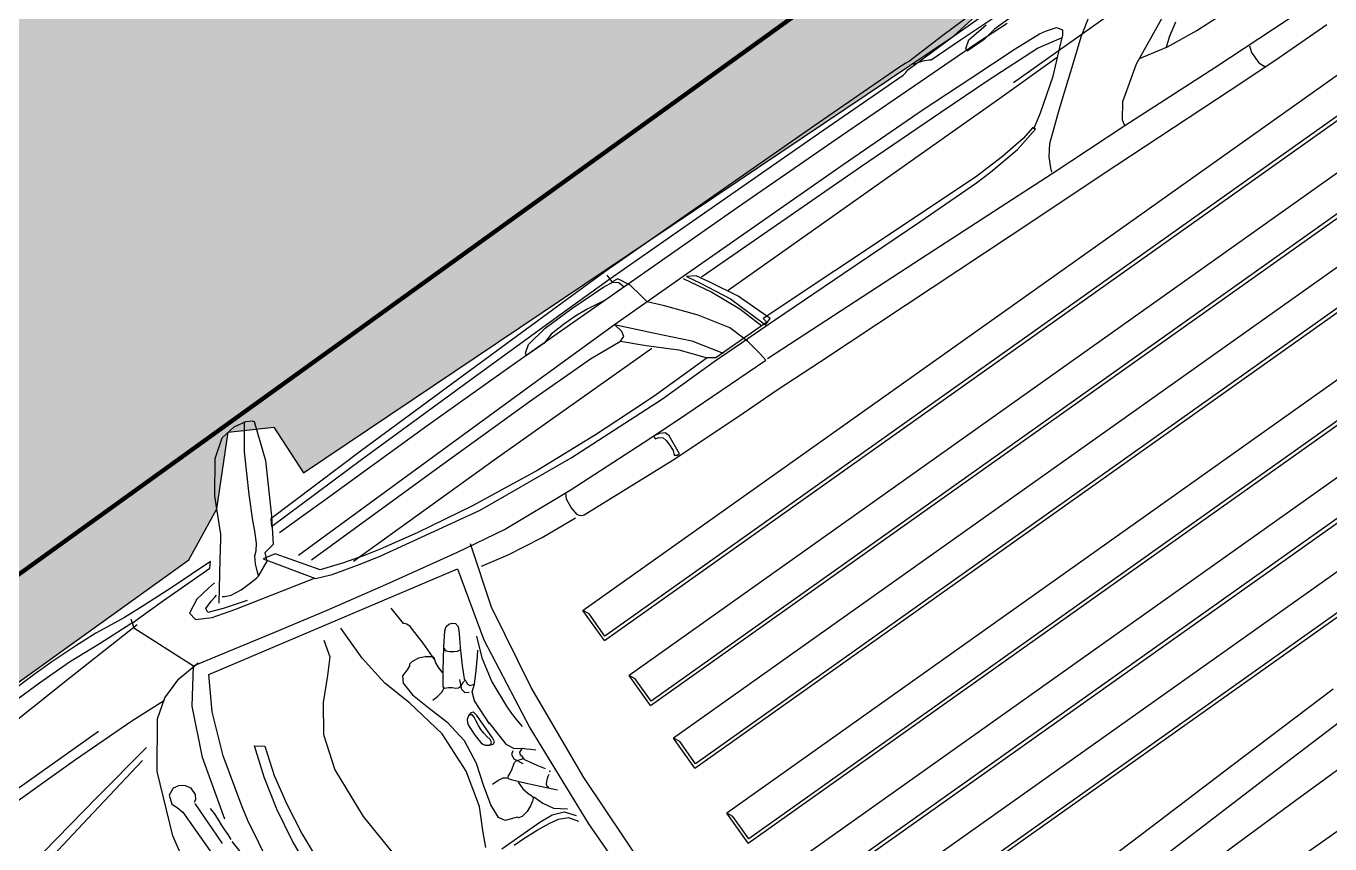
# Model space of a CAD drawing. Header units: millimetres. Extents: x 1904 to 2142, y -1319 to -1235.
# Drawn here: x 2107.174 to 2111.032, y -1248.244 to -1245.823 of the extents above; entities that cross this region are included whole.
import ezdxf

# ---------------------------------------------------------------- set-up
doc = ezdxf.new("R2010")
doc.units = ezdxf.units.MM
doc.header["$LTSCALE"] = 30
doc.layers.add('arquitetura', color=8, linetype='CONTINUOUS')

msp = doc.modelspace()

# ---------------------------------------------------------------- hatches: boundary and pattern name
at = {"layer": 'arquitetura'}
h = msp.add_hatch(dxfattribs=at)
h.set_pattern_fill('AR-HBONE', color=256, scale=0.046205, angle=90, style=0)
h.set_pattern_definition([(135, (2510.08072, -5234.78578), (-0.261376402, 2e-16), [0.55446308, -0.184821027]), (225, (2509.95004, -5234.65509), (-0.261376402, 2e-16), [0.55446308, -0.184821027])])
h.paths.add_polyline_path([(2107.5137, -1250.8005), (2107.1913, -1250.5923), (2106.9757, -1250.3553), (2106.4598, -1249.7496), (2106.1545, -1249.1943), (2106.0826, -1248.7459), (2106.1992, -1248.4489), (2107.655, -1247.403), (2107.738, -1247.2516), (2107.7722, -1247.0256), (2107.9074, -1247.0099), (2107.9946, -1247.1456), (2109.918, -1245.8529), (2110.6675, -1245.1711), (2111.26, -1244.9838), (2111.5412, -1244.8356), (2111.846, -1245.1961), (2112.2713, -1245.5664), (2112.6136, -1246.2381), (2112.8872, -1246.6933), (2112.8481, -1247.0958), (2112.0918, -1247.9386), (2110.7565, -1248.7177), (2108.9559, -1250.1192), (2107.8204, -1250.7402), (2107.5553, -1250.7921)], flags=16)
h.paths.add_polyline_path([(2114.8084, -1250.8005), (2114.486, -1250.5923), (2114.2704, -1250.3553), (2113.7545, -1249.7496), (2113.4492, -1249.1943), (2113.3773, -1248.7459), (2113.4938, -1248.4489), (2114.9496, -1247.403), (2115.0327, -1247.2516), (2115.0668, -1247.0256), (2115.2021, -1247.0099), (2115.2893, -1247.1456), (2117.2127, -1245.8529), (2117.9622, -1245.1711), (2118.5547, -1244.9838), (2118.8359, -1244.8356), (2119.1407, -1245.1961), (2119.566, -1245.5664), (2119.9082, -1246.2381), (2120.1819, -1246.6933), (2120.1428, -1247.0958), (2119.3864, -1247.9386), (2118.0512, -1248.7177), (2116.2506, -1250.1192), (2115.1151, -1250.7402), (2114.85, -1250.7921)], flags=16)
h.paths.add_polyline_path([(2112.5546, -1251.8376), (2112.5546, -1251.3755), (2131.0367, -1251.3755), (2131.0367, -1244.3163), (2104.8739, -1244.2907), (2104.8739, -1251.8376)])

# ---------------------------------------------------------------- linework, layer by layer
at = {"layer": 'arquitetura', "const_width": 0.0128}
msp.add_lwpolyline([(2104.8739, -1249.0865), (2106.8538, -1251.8362), (2113.7282, -1246.8864), (2111.7483, -1244.1367)], close=True, dxfattribs=at)
at = {"layer": 'arquitetura'}
for points in [[(2106.1992, -1248.4489), (2107.655, -1247.403), (2107.738, -1247.2516), (2107.7722, -1247.0256), (2107.9074, -1247.0099), (2107.9946, -1247.1456), (2109.918, -1245.8529), (2110.6675, -1245.1711), (2111.26, -1244.9838), (2111.5412, -1244.8356), (2111.846, -1245.1961), (2112.2713, -1245.5664), (2112.6136, -1246.2381), (2112.8872, -1246.6933), (2112.8481, -1247.0958), (2112.0918, -1247.9386), (2110.7565, -1248.7177), (2108.9559, -1250.1192), (2107.8204, -1250.7402), (2107.5553, -1250.7921), (2107.5137, -1250.8005)], [(2110.0956, -1245.9903), (2110.8921, -1245.4252)], [(2110.2962, -1245.8555), (2110.3785, -1245.6452)], [(2110.1171, -1245.7464), (2109.9386, -1245.8656)], [(2110.46, -1245.9351), (2110.5574, -1245.7605)], [(2110.6921, -1245.9464), (2110.9954, -1245.7445)], [(2109.9907, -1245.7745), (2109.8827, -1245.8545)], [(2109.918, -1245.8529), (2110.0125, -1245.7874)], [(2110.0933, -1245.7938), (2110.0396, -1245.8323)], [(2110.6382, -1245.8368), (2110.7165, -1245.7866)], [(2109.9636, -1245.8646), (2110.0153, -1245.8196)], [(2109.9925, -1245.8698), (2110.0775, -1245.8153)], [(2110.0396, -1245.8323), (2110.0093, -1245.8632)], [(2110.173, -1245.8462), (2110.1907, -1245.8381)], [(2110.1907, -1245.8381), (2110.2236, -1245.8273)], [(2110.2236, -1245.8273), (2110.2413, -1245.8345)], [(2110.2411, -1245.8417), (2110.2406, -1245.8493)], [(2110.2413, -1245.8345), (2110.2411, -1245.8417)], [(2110.552, -1245.8853), (2110.6382, -1245.8368)], [(2110.5571, -1245.8548), (2110.576, -1245.8106)], [(2111.0229, -1245.8193), (2110.8825, -1245.9172)], [(2109.8827, -1245.8545), (2109.7883, -1245.9269)], [(2109.8311, -1245.9175), (2109.918, -1245.8529)], [(2109.9386, -1245.8656), (2109.8519, -1245.9242)], [(2109.9299, -1245.9121), (2109.9925, -1245.8698)], [(2109.9548, -1245.8896), (2109.9636, -1245.8646)], [(2110.0093, -1245.8632), (2109.9587, -1245.8973)], [(2110.1004, -1245.8911), (2110.173, -1245.8462)], [(2110.1672, -1245.8883), (2110.2381, -1245.8584)], [(2110.2132, -1245.9718), (2110.2398, -1245.8573)], [(2110.2406, -1245.8493), (2110.2398, -1245.8573)], [(2110.2741, -1245.9285), (2110.2962, -1245.8555)], [(2110.5488, -1245.8855), (2110.5571, -1245.8548)], [(2111.1632, -1245.8917), (2108.822, -1247.5529)], [(2109.7914, -1245.947), (2109.8311, -1245.9175)], [(2109.8204, -1245.9872), (2109.9299, -1245.9121)], [(2109.9587, -1245.8973), (2109.9548, -1245.8896)], [(2109.9667, -1245.9793), (2110.1004, -1245.8911)], [(2110.0244, -1245.9815), (2110.1672, -1245.8883)], [(2110.0481, -1246.0412), (2110.2255, -1245.9156)], [(2110.4686, -1245.9189), (2110.552, -1245.8853)], [(2110.8825, -1245.9172), (2110.7807, -1245.9857)], [(2110.7942, -1245.8819), (2110.8005, -1245.9018)], [(2110.8005, -1245.9018), (2110.822, -1245.9317)], [(2109.7555, -1245.9471), (2109.5049, -1246.12)], [(2109.7662, -1245.94), (2109.7555, -1245.9471)], [(2109.777, -1245.933), (2109.7662, -1245.94)], [(2109.7883, -1245.9269), (2109.777, -1245.933)], [(2109.777, -1245.9609), (2109.783, -1245.9532)], [(2109.783, -1245.9532), (2109.7914, -1245.947)], [(2109.8278, -1245.9272), (2109.7989, -1245.9375)], [(2109.8457, -1245.9242), (2109.8278, -1245.9272)], [(2109.8519, -1245.9242), (2109.8457, -1245.9242)], [(2110.2314, -1246.0717), (2110.2741, -1245.9285)], [(2110.4191, -1246.0467), (2110.46, -1245.9351)], [(2110.4251, -1246.1174), (2110.6921, -1245.9464)], [(2110.822, -1245.9317), (2110.8396, -1245.9432)], [(2108.8853, -1247.642), (2111.2265, -1245.9809)], [(2108.8853, -1247.6421), (2111.2266, -1245.981)], [(2109.5189, -1246.141), (2109.7693, -1245.9683)], [(2109.5867, -1246.1473), (2109.8204, -1245.9872)], [(2109.7693, -1245.9683), (2109.777, -1245.9609)], [(2109.829, -1246.0703), (2109.9667, -1245.9793)], [(2109.8807, -1246.0784), (2110.0244, -1245.9815)], [(2110.1755, -1246.0799), (2110.2132, -1245.9718)], [(2110.7807, -1245.9857), (2110.6533, -1246.0693)], [(2111.183, -1245.9985), (2108.887, -1247.6288)], [(2109.592, -1246.2327), (2109.829, -1246.0703)], [(2109.7162, -1246.2761), (2110.0481, -1246.0412)], [(2110.2036, -1246.171), (2110.2314, -1246.0717)], [(2110.6533, -1246.0693), (2110.4022, -1246.2354)], [(2110.4182, -1246.1023), (2110.4191, -1246.0467)], [(2111.2996, -1246.084), (2108.9584, -1247.7451)], [(2109.6435, -1246.2398), (2109.8807, -1246.0784)], [(2110.1563, -1246.1279), (2110.1755, -1246.0799)], [(2110.4251, -1246.1174), (2110.4182, -1246.1023)], [(2109.5049, -1246.12), (2109.099, -1246.4023)], [(2109.1134, -1246.423), (2109.5189, -1246.141)], [(2109.2811, -1246.3584), (2109.5867, -1246.1473)], [(2110.1077, -1246.1889), (2110.1613, -1246.1284)], [(2110.153, -1246.1239), (2110.1242, -1246.1557)], [(2110.1613, -1246.1284), (2110.153, -1246.1239)], [(2110.2099, -1246.2598), (2110.4251, -1246.1174)], [(2109.0217, -1247.8344), (2111.363, -1246.1732)], [(2109.0217, -1247.8343), (2111.3629, -1246.1732)], [(2110.0278, -1246.2556), (2110.1077, -1246.1889)], [(2110.1242, -1246.1557), (2110.0631, -1246.2095)], [(2110.2012, -1246.2108), (2110.2036, -1246.171)], [(2111.3194, -1246.1907), (2109.0234, -1247.821)], [(2110.0631, -1246.2095), (2109.9875, -1246.2671)], [(2110.2061, -1246.2428), (2110.2012, -1246.2108)], [(2109.2782, -1246.4517), (2109.592, -1246.2327)], [(2109.3291, -1246.4568), (2109.6435, -1246.2398)], [(2109.9875, -1246.2671), (2109.8093, -1246.3872)], [(2109.9867, -1246.287), (2110.0278, -1246.2556)], [(2110.4022, -1246.2354), (2110.0892, -1246.4428)], [(2110.1101, -1246.3243), (2110.2099, -1246.2598)], [(2110.2097, -1246.2559), (2110.2061, -1246.2428)], [(2111.4312, -1246.2694), (2109.0899, -1247.9305)], [(2109.2516, -1246.6047), (2109.7162, -1246.2761)], [(2109.8187, -1246.4027), (2109.9867, -1246.287)], [(2109.8232, -1246.5105), (2110.1101, -1246.3243)], [(2108.956, -1246.5865), (2109.2811, -1246.3584)], [(2109.1532, -1248.0197), (2111.4944, -1246.3585)], [(2109.1533, -1248.0197), (2111.4945, -1246.3586)], [(2111.4509, -1246.3761), (2109.1549, -1248.0064)], [(2109.099, -1246.4023), (2108.8864, -1246.5504)], [(2109.8093, -1246.3872), (2109.5676, -1246.5477)], [(2109.5941, -1246.5546), (2109.8187, -1246.4027)], [(2108.901, -1246.571), (2109.1134, -1246.423)], [(2109.1216, -1246.5615), (2109.2782, -1246.4517)], [(2109.1722, -1246.5656), (2109.3291, -1246.4568)], [(2110.0892, -1246.4428), (2109.7761, -1246.6504)], [(2111.5885, -1246.4911), (2109.2473, -1248.1523)], [(2109.3682, -1246.807), (2109.8232, -1246.5105)], [(2108.8864, -1246.5504), (2108.762, -1246.6414)], [(2108.7746, -1246.6624), (2108.901, -1246.571)], [(2108.9083, -1246.5803), (2108.8937, -1246.5607)], [(2108.9254, -1246.5715), (2108.9083, -1246.5803)], [(2108.915, -1246.7068), (2109.1216, -1246.5615)], [(2108.9619, -1246.5902), (2108.9254, -1246.5715)], [(2109.1187, -1246.5708), (2109.2034, -1246.6109)], [(2109.157, -1246.5622), (2109.1278, -1246.5648)], [(2109.1278, -1246.5648), (2109.1699, -1246.5841)], [(2109.1975, -1246.581), (2109.157, -1246.5622)], [(2109.5676, -1246.5477), (2109.3551, -1246.6887)], [(2109.3917, -1246.6916), (2109.5941, -1246.5546)], [(2108.6863, -1246.7745), (2108.956, -1246.5865)], [(2108.7893, -1246.6593), (2108.8557, -1246.6135)], [(2108.8557, -1246.6135), (2108.8836, -1246.595)], [(2108.8836, -1246.595), (2108.9101, -1246.5814)], [(2108.9442, -1246.5954), (2108.8898, -1246.6339)], [(2108.9101, -1246.5814), (2108.9284, -1246.5823)], [(2108.9284, -1246.5823), (2108.9442, -1246.5954)], [(2108.9934, -1246.6212), (2108.9619, -1246.5902)], [(2109.1699, -1246.5841), (2109.2583, -1246.6303)], [(2109.2809, -1246.623), (2109.1975, -1246.581)], [(2109.2034, -1246.6109), (2109.2862, -1246.6604)], [(2109.3106, -1248.2414), (2111.6518, -1246.5803)], [(2109.3106, -1248.2415), (2111.6518, -1246.5804)], [(2111.6083, -1246.5979), (2109.3123, -1248.2282)], [(2108.762, -1246.6414), (2108.4885, -1246.8422)], [(2108.872, -1246.6422), (2108.8338, -1246.6613)], [(2108.8898, -1246.6339), (2108.872, -1246.6422)], [(2109.0118, -1246.6394), (2108.9934, -1246.6212)], [(2109.063, -1246.6517), (2109.0118, -1246.6394)], [(2109.1624, -1246.6788), (2109.063, -1246.6517)], [(2109.2583, -1246.6303), (2109.3617, -1246.7079)], [(2109.3758, -1246.6889), (2109.2809, -1246.623)], [(2109.7761, -1246.6504), (2109.5244, -1246.8168)], [(2108.4966, -1246.8642), (2108.7746, -1246.6624)], [(2108.7103, -1246.7176), (2108.7893, -1246.6593)], [(2108.798, -1246.6824), (2108.7638, -1246.7065)], [(2108.8338, -1246.6613), (2108.798, -1246.6824)], [(2109.2561, -1246.7164), (2109.1624, -1246.6788)], [(2109.2862, -1246.6604), (2109.3514, -1246.7107)], [(2109.3479, -1246.7215), (2109.3917, -1246.6916)], [(2109.3551, -1246.6887), (2109.3657, -1246.7)], [(2109.3617, -1246.7079), (2109.3758, -1246.6889)], [(2111.7249, -1246.6834), (2109.3837, -1248.3445)], [(2108.6607, -1246.7659), (2108.7103, -1246.7176)], [(2108.7638, -1246.7065), (2108.7275, -1246.7355)], [(2108.8538, -1246.7514), (2108.915, -1246.7068)], [(2108.915, -1246.7068), (2109.0293, -1246.7308)], [(2108.9365, -1246.7276), (2108.915, -1246.7068)], [(2108.9429, -1246.7418), (2108.9365, -1246.7276)], [(2109.3657, -1246.7), (2109.2154, -1246.8053)], [(2109.3088, -1246.7555), (2109.2561, -1246.7164)], [(2109.3194, -1246.7409), (2109.3479, -1246.7215)], [(2108.6516, -1246.791), (2108.6607, -1246.7659)], [(2108.7074, -1246.7616), (2108.6548, -1246.7982)], [(2108.6738, -1246.8825), (2108.8538, -1246.7514)], [(2108.7275, -1246.7355), (2108.7074, -1246.7616)], [(2108.8442, -1246.8085), (2108.933, -1246.756)], [(2108.933, -1246.756), (2108.9429, -1246.7418)], [(2108.933, -1246.756), (2109.009, -1246.7689)], [(2109.009, -1246.7689), (2109.1056, -1246.7816)], [(2109.0293, -1246.7308), (2109.1441, -1246.7549)], [(2109.1441, -1246.7549), (2109.2366, -1246.7909)], [(2109.2105, -1246.8162), (2109.3093, -1246.7478)], [(2109.3477, -1246.7943), (2109.3088, -1246.7555)], [(2109.3093, -1246.7478), (2109.3194, -1246.7409)], [(2108.5855, -1246.8454), (2108.6863, -1246.7745)], [(2108.6548, -1246.7982), (2108.6516, -1246.791)], [(2108.8903, -1246.8721), (2109.0254, -1246.7769)], [(2109.1898, -1246.8053), (2109.0399, -1246.9137)], [(2109.1056, -1246.7816), (2109.1898, -1246.8053)], [(2109.2154, -1246.8053), (2109.1898, -1246.8053)], [(2109.3629, -1246.8119), (2109.3477, -1246.7943)], [(2109.447, -1248.4338), (2111.7882, -1246.7726)], [(2109.447, -1248.4337), (2111.7882, -1246.7726)], [(2111.7447, -1246.7901), (2109.4487, -1248.4204)], [(2108.4885, -1246.8422), (2108.1669, -1247.0798)], [(2108.3634, -1247.0031), (2108.5855, -1246.8454)], [(2108.6635, -1246.934), (2108.8442, -1246.8085)], [(2109.0571, -1246.9266), (2109.2105, -1246.8162)], [(2109.1019, -1246.9893), (2109.3629, -1246.8119)], [(2109.5244, -1246.8168), (2109.3961, -1246.9011)], [(2108.1706, -1247.1027), (2108.4966, -1246.8642)], [(2108.3807, -1247.0964), (2108.6738, -1246.8825)], [(2108.559, -1247.1075), (2108.8903, -1246.8721)], [(2111.8564, -1246.8688), (2109.5152, -1248.5299)], [(2109.0399, -1246.9137), (2108.9884, -1246.9485)], [(2109.3961, -1246.9011), (2109.2798, -1246.9803)], [(2108.389, -1247.1323), (2108.6635, -1246.934)], [(2108.787, -1247.1015), (2109.0571, -1246.9266)], [(2108.9884, -1246.9485), (2108.8587, -1247.0331)], [(2109.5785, -1248.6191), (2111.9198, -1246.958)], [(2107.79, -1247.0091), (2107.8237, -1246.9936)], [(2107.8206, -1247.0834), (2107.8197, -1246.9947)], [(2107.8237, -1246.9936), (2107.843, -1246.992)], [(2107.843, -1246.992), (2107.8491, -1246.9938)], [(2107.8491, -1246.9938), (2107.8826, -1247.1087)], [(2108.9999, -1247.0568), (2109.1019, -1246.9893)], [(2109.2798, -1246.9803), (2109.0862, -1247.1101)], [(2111.8762, -1246.9755), (2109.5802, -1248.6059)], [(2107.7543, -1247.042), (2107.79, -1247.0091)], [(2108.1406, -1247.165), (2108.3634, -1247.0031)], [(2108.8587, -1247.0331), (2108.6879, -1247.1376)], [(2109.0482, -1247.0293), (2109.0315, -1247.0358)], [(2109.0315, -1247.0358), (2109.0353, -1247.0445)], [(2109.0648, -1247.0274), (2109.0482, -1247.0293)], [(2109.0772, -1247.0361), (2109.0648, -1247.0274)], [(2109.1077, -1247.0894), (2109.0772, -1247.0361)], [(2107.7336, -1247.1029), (2107.7543, -1247.042)], [(2108.7842, -1247.1964), (2108.9999, -1247.0568)], [(2109.0353, -1247.0445), (2109.0467, -1247.0413)], [(2109.0467, -1247.0413), (2109.0587, -1247.0421)], [(2109.0587, -1247.0421), (2109.0676, -1247.0495)], [(2109.0676, -1247.0495), (2109.0756, -1247.0596)], [(2109.0756, -1247.0596), (2109.089, -1247.0795)], [(2107.7328, -1247.2133), (2107.7336, -1247.1029)], [(2107.8343, -1247.2096), (2107.8206, -1247.0834)], [(2107.8826, -1247.1087), (2107.9001, -1247.2735)], [(2108.1669, -1247.0798), (2107.8982, -1247.2812)], [(2107.8999, -1247.3044), (2108.1706, -1247.1027)], [(2107.9802, -1247.3892), (2108.3807, -1247.0964)], [(2108.1424, -1247.4069), (2108.559, -1247.1075)], [(2108.5174, -1247.2559), (2108.787, -1247.1015)], [(2109.0862, -1247.1101), (2108.8252, -1247.2712)], [(2109.089, -1247.0795), (2109.0918, -1247.0931)], [(2109.0918, -1247.0931), (2109.1003, -1247.0929)], [(2109.1003, -1247.0929), (2109.1058, -1247.0907)], [(2109.1058, -1247.0907), (2109.1077, -1247.0894)], [(2108.0186, -1247.4033), (2108.389, -1247.1323)], [(2108.6879, -1247.1376), (2108.4952, -1247.2432)], [(2108.0609, -1247.2234), (2108.1406, -1247.165)], [(2107.738, -1247.2516), (2107.7328, -1247.2133)], [(2107.845, -1247.287), (2107.8343, -1247.2096)], [(2107.9946, -1247.2708), (2108.0609, -1247.2234)], [(2108.59, -1247.3135), (2108.7842, -1247.1964)], [(2108.7731, -1247.2232), (2108.7713, -1247.2061)], [(2108.7872, -1247.2485), (2108.7731, -1247.2232)], [(2107.7462, -1247.3022), (2107.738, -1247.2516)], [(2107.9241, -1247.3219), (2107.9946, -1247.2708)], [(2108.2239, -1247.3908), (2108.5174, -1247.2559)], [(2108.4952, -1247.2432), (2108.3316, -1247.3234)], [(2108.8043, -1247.2683), (2108.7872, -1247.2485)], [(2108.8109, -1247.2718), (2108.8043, -1247.2683)], [(2107.7504, -1247.3274), (2107.7462, -1247.3022)], [(2107.8505, -1247.3184), (2107.845, -1247.287)], [(2107.8982, -1247.2812), (2107.8999, -1247.3044)], [(2107.9001, -1247.2735), (2107.9051, -1247.3576)], [(2108.7012, -1247.3365), (2108.7997, -1247.2789)], [(2108.8184, -1247.273), (2108.8109, -1247.2718)], [(2108.8252, -1247.2712), (2108.8184, -1247.273)], [(2107.7482, -1247.4015), (2107.7499, -1247.3418)], [(2107.7499, -1247.3418), (2107.7504, -1247.3274)], [(2107.8558, -1247.3538), (2107.8505, -1247.3184)], [(2108.3316, -1247.3234), (2108.2217, -1247.3716)], [(2108.4502, -1247.3801), (2108.59, -1247.3135)], [(2108.6006, -1247.3886), (2108.7012, -1247.3365)], [(2107.8512, -1247.391), (2107.8551, -1247.3764)], [(2107.8551, -1247.3764), (2107.8558, -1247.3538)], [(2107.9114, -1247.3853), (2107.875, -1247.3995)], [(2107.9051, -1247.3576), (2107.8816, -1247.3809)], [(2107.8869, -1247.4071), (2107.8816, -1247.3809)], [(2108.0445, -1247.4328), (2107.9114, -1247.3853)], [(2108.2217, -1247.3716), (2108.1769, -1247.3889)], [(2108.2386, -1247.4756), (2108.4502, -1247.3801)], [(2108.5509, -1247.5433), (2108.4887, -1247.3556)], [(2107.7196, -1247.4078), (2107.6048, -1247.4849)], [(2107.7179, -1247.4272), (2107.7196, -1247.4078)], [(2107.745, -1247.5311), (2107.7482, -1247.4015)], [(2107.8525, -1247.4152), (2107.8512, -1247.391)], [(2107.8618, -1247.4516), (2107.8525, -1247.4152)], [(2107.8618, -1247.4516), (2107.8869, -1247.4071)], [(2107.875, -1247.3995), (2108.0303, -1247.4584)], [(2108.1127, -1247.4117), (2108.0445, -1247.4328)], [(2108.0792, -1247.4463), (2108.162, -1247.4154)], [(2108.1769, -1247.3889), (2108.1127, -1247.4117)], [(2108.162, -1247.4154), (2108.2239, -1247.3908)], [(2108.5218, -1247.4219), (2108.6006, -1247.3886)], [(2107.5801, -1247.5233), (2107.7179, -1247.4272)], [(2107.7144, -1247.7421), (2108.4504, -1247.4295)], [(2107.8384, -1247.4707), (2107.8558, -1247.4567)], [(2107.8558, -1247.4567), (2107.8618, -1247.4516)], [(2107.9019, -1247.5068), (2108.0272, -1247.4567)], [(2108.0303, -1247.4584), (2108.0792, -1247.4463)], [(2108.4504, -1247.4295), (2108.5286, -1247.6396)], [(2107.6048, -1247.4849), (2107.5251, -1247.536)], [(2107.696, -1247.5031), (2107.7136, -1247.4871)], [(2107.7136, -1247.4871), (2107.7318, -1247.4711)], [(2107.7809, -1247.5071), (2107.8102, -1247.4915)], [(2107.8102, -1247.4915), (2107.8384, -1247.4707)], [(2108.0652, -1247.5517), (2108.2386, -1247.4756)], [(2107.5251, -1247.536), (2107.4855, -1247.5612)], [(2107.5104, -1247.5736), (2107.5801, -1247.5233)], [(2107.679, -1247.5192), (2107.6579, -1247.561)], [(2107.679, -1247.5192), (2107.696, -1247.5031)], [(2107.7054, -1247.547), (2107.7218, -1247.5252)], [(2107.7218, -1247.5252), (2107.7332, -1247.5121)], [(2107.7332, -1247.5121), (2107.7375, -1247.5077)], [(2107.7542, -1247.5112), (2107.7614, -1247.5114)], [(2107.8284, -1247.5231), (2107.7567, -1247.5472)], [(2107.7614, -1247.5114), (2107.7809, -1247.5071)], [(2107.792, -1247.5495), (2107.9019, -1247.5068)], [(2107.4646, -1247.5732), (2107.4253, -1247.5952)], [(2107.4855, -1247.5612), (2107.4646, -1247.5732)], [(2107.484, -1247.5776), (2107.493, -1247.6045)], [(2107.4911, -1247.588), (2107.5104, -1247.5736)], [(2107.6579, -1247.561), (2107.6749, -1247.5795)], [(2107.6749, -1247.5795), (2107.7243, -1247.5736)], [(2107.7114, -1247.5585), (2107.7054, -1247.547)], [(2107.7567, -1247.5472), (2107.7114, -1247.5585)], [(2107.7243, -1247.5736), (2107.792, -1247.5495)], [(2107.9101, -1247.6166), (2108.0652, -1247.5517)], [(2108.2908, -1247.5909), (2108.2539, -1247.5462)], [(2108.6681, -1247.7812), (2108.5509, -1247.5433)], [(2108.8401, -1247.5627), (2108.8219, -1247.5528)], [(2108.8853, -1247.6421), (2108.8219, -1247.5528)], [(2108.887, -1247.6288), (2108.8401, -1247.5627)], [(2107.3015, -1247.7536), (2107.5022, -1247.5947)], [(2107.4253, -1247.5952), (2107.3801, -1247.6204)], [(2107.3928, -1247.6497), (2107.4839, -1247.5909)], [(2107.4839, -1247.5909), (2107.4862, -1247.5904)], [(2107.4862, -1247.5904), (2107.4886, -1247.5895)], [(2107.4886, -1247.5895), (2107.4911, -1247.588)], [(2107.493, -1247.6045), (2107.6689, -1247.7162)], [(2107.7455, -1247.6847), (2107.9101, -1247.6166)], [(2108.1681, -1247.6944), (2108.105, -1247.6055)], [(2108.2936, -1247.591), (2108.2908, -1247.5909)], [(2108.3007, -1247.5931), (2108.2936, -1247.591)], [(2108.3104, -1247.6003), (2108.3007, -1247.5931)], [(2108.3247, -1247.6175), (2108.3104, -1247.6003)], [(2108.3485, -1247.6494), (2108.3247, -1247.6175)], [(2108.4097, -1247.6613), (2108.4127, -1247.613)], [(2108.4127, -1247.613), (2108.4174, -1247.6006)], [(2108.4174, -1247.6006), (2108.4252, -1247.5931)], [(2108.4252, -1247.5931), (2108.4347, -1247.5902)], [(2108.4347, -1247.5902), (2108.4446, -1247.5915)], [(2108.4446, -1247.5915), (2108.4523, -1247.6002)], [(2108.4523, -1247.6002), (2108.4555, -1247.621)], [(2107.3019, -1247.7044), (2107.3928, -1247.6497)], [(2107.3801, -1247.6204), (2107.3207, -1247.657)], [(2108.0548, -1247.6409), (2108.0732, -1247.6895)], [(2108.3838, -1247.6988), (2108.3485, -1247.6494)], [(2108.4555, -1247.621), (2108.4583, -1247.6628)], [(2108.5068, -1247.6288), (2108.5223, -1247.6925)], [(2108.5286, -1247.6396), (2108.6641, -1247.8999)], [(2107.3207, -1247.657), (2107.25, -1247.7046)], [(2107.6689, -1247.7162), (2107.7455, -1247.6847)], [(2108.0732, -1247.6895), (2108.0661, -1247.7455)], [(2108.2359, -1247.7681), (2108.1681, -1247.6944)], [(2108.3349, -1247.6937), (2108.3159, -1247.7033)], [(2108.3544, -1247.6903), (2108.3349, -1247.6937)], [(2108.3689, -1247.6897), (2108.3544, -1247.6903)], [(2108.3768, -1247.6903), (2108.3689, -1247.6897)], [(2108.3814, -1247.6931), (2108.3768, -1247.6903)], [(2108.3838, -1247.6988), (2108.3814, -1247.6931)], [(2108.4086, -1247.729), (2108.4097, -1247.6613)], [(2108.4108, -1247.6635), (2108.4127, -1247.6688)], [(2108.4127, -1247.6688), (2108.4174, -1247.6723)], [(2108.4174, -1247.6723), (2108.427, -1247.6739)], [(2108.427, -1247.6739), (2108.4396, -1247.6744)], [(2108.4396, -1247.6744), (2108.4505, -1247.6736)], [(2108.4505, -1247.6736), (2108.4583, -1247.6696)], [(2108.4583, -1247.6628), (2108.4641, -1247.7154)], [(2108.5058, -1247.73), (2108.5095, -1247.689)], [(2108.5095, -1247.689), (2108.511, -1247.6703)], [(2108.5223, -1247.6925), (2108.5519, -1247.7639)], [(2107.25, -1247.7046), (2107.1982, -1247.7426)], [(2107.2133, -1247.7671), (2107.3019, -1247.7044)], [(2107.6257, -1247.7546), (2107.6829, -1247.7078)], [(2107.6654, -1247.8363), (2107.6689, -1247.7162)], [(2108.3011, -1247.7283), (2108.2879, -1247.7464)], [(2108.3089, -1247.7164), (2108.3011, -1247.7283)], [(2108.3159, -1247.7033), (2108.3084, -1247.7116)], [(2108.3084, -1247.7116), (2108.3089, -1247.7164)], [(2108.3866, -1247.7074), (2108.3838, -1247.6988)], [(2108.3931, -1247.7196), (2108.3866, -1247.7074)], [(2108.4065, -1247.7367), (2108.3931, -1247.7196)], [(2108.4078, -1247.77), (2108.4086, -1247.729)], [(2108.4641, -1247.7154), (2108.4698, -1247.7549)], [(2108.5008, -1247.7705), (2108.5058, -1247.73)], [(2106.9732, -1248.0149), (2107.3015, -1247.7536)], [(2107.1982, -1247.7426), (2107.106, -1247.8109)], [(2107.121, -1247.8346), (2107.2133, -1247.7671)], [(2107.5849, -1247.8109), (2107.6257, -1247.7546)], [(2107.7241, -1247.8523), (2107.7144, -1247.7421)], [(2108.0661, -1247.7455), (2108.053, -1247.8256)], [(2108.3082, -1247.8264), (2108.2359, -1247.7681)], [(2108.2879, -1247.7464), (2108.2898, -1247.7682)], [(2108.2898, -1247.7682), (2108.3176, -1247.8023)], [(2108.4081, -1247.7781), (2108.4078, -1247.77)], [(2108.4635, -1247.7864), (2108.4571, -1247.757)], [(2108.4596, -1247.778), (2108.4645, -1247.7707)], [(2108.4645, -1247.7707), (2108.4686, -1247.7639)], [(2108.4686, -1247.7639), (2108.4716, -1247.7606)], [(2108.4698, -1247.7549), (2108.4706, -1247.7556)], [(2108.4706, -1247.7556), (2108.4728, -1247.7581)], [(2108.4716, -1247.7606), (2108.4727, -1247.7598)], [(2108.4728, -1247.7581), (2108.4757, -1247.7636)], [(2108.4757, -1247.7636), (2108.4797, -1247.7707)], [(2108.4797, -1247.7707), (2108.4872, -1247.7745)], [(2108.4872, -1247.7745), (2108.5008, -1247.7705)], [(2108.4941, -1247.7931), (2108.5008, -1247.7705)], [(2108.5519, -1247.7639), (2108.5951, -1247.8359)], [(2108.9765, -1247.7549), (2108.9583, -1247.745)], [(2109.0217, -1247.8344), (2108.9583, -1247.745)], [(2109.0234, -1247.821), (2108.9765, -1247.7549)], [(2107.5626, -1247.8735), (2107.5849, -1247.8109)], [(2108.3176, -1247.8023), (2108.3663, -1247.8416)], [(2108.3776, -1247.818), (2108.3925, -1247.8065)], [(2108.3925, -1247.8065), (2108.4055, -1247.7937)], [(2108.4055, -1247.7937), (2108.4106, -1247.7803)], [(2108.4097, -1247.7804), (2108.4081, -1247.7781)], [(2108.4106, -1247.7803), (2108.4097, -1247.7804)], [(2108.4123, -1247.7825), (2108.424, -1247.7804)], [(2108.424, -1247.7804), (2108.435, -1247.781)], [(2108.435, -1247.781), (2108.4452, -1247.7824)], [(2108.4452, -1247.7824), (2108.4535, -1247.7819)], [(2108.4535, -1247.7819), (2108.4596, -1247.778)], [(2108.4733, -1247.7969), (2108.4635, -1247.7864)], [(2108.485, -1247.7955), (2108.4733, -1247.7969)], [(2108.501, -1247.8201), (2108.4941, -1247.7931)], [(2108.8246, -1248.0466), (2108.6681, -1247.7812)], [(2111.0417, -1247.7853), (2110.7424, -1248.0123)], [(2107.4868, -1247.8792), (2107.5838, -1247.8183)], [(2107.6958, -1247.9883), (2107.6654, -1247.8363)], [(2108.053, -1247.8256), (2108.0539, -1247.9203)], [(2108.4051, -1247.9176), (2108.3082, -1247.8264)], [(2108.3663, -1247.8416), (2108.4194, -1247.8824)], [(2108.5456, -1247.8881), (2108.501, -1247.8201)], [(2108.5951, -1247.8359), (2108.6108, -1247.8579)], [(2110.8532, -1248.0406), (2111.1477, -1247.8159)], [(2107.3203, -1247.9936), (2107.4868, -1247.8792)], [(2107.5622, -1248.029), (2107.5626, -1247.8735)], [(2107.7567, -1247.9832), (2107.7241, -1247.8523)], [(2108.4194, -1247.8824), (2108.4709, -1247.9386)], [(2108.4829, -1247.865), (2108.479, -1247.8759)], [(2108.479, -1247.8759), (2108.4797, -1247.8842)], [(2108.4797, -1247.8842), (2108.4825, -1247.8909)], [(2108.49, -1247.8554), (2108.4829, -1247.865)], [(2108.4873, -1247.8613), (2108.4829, -1247.865)], [(2108.4939, -1247.8617), (2108.4873, -1247.8613)], [(2108.4977, -1247.8539), (2108.49, -1247.8554)], [(2108.4999, -1247.8683), (2108.4939, -1247.8617)], [(2108.5073, -1247.8631), (2108.4977, -1247.8539)], [(2108.5054, -1247.88), (2108.4999, -1247.8683)], [(2108.5122, -1247.8928), (2108.5054, -1247.88)], [(2108.5542, -1247.9292), (2108.5073, -1247.8631)], [(2108.5432, -1247.8847), (2108.5936, -1247.9482)], [(2108.6108, -1247.8579), (2108.6254, -1247.8769)], [(2108.6254, -1247.8769), (2108.6423, -1247.8957)], [(2107.3886, -1247.9106), (2106.5873, -1248.4792)], [(2108.0539, -1247.9203), (2108.0874, -1248.0248)], [(2108.4757, -1248.0281), (2108.4051, -1247.9176)], [(2108.4825, -1247.8909), (2108.4866, -1247.8988)], [(2108.4866, -1247.8988), (2108.4926, -1247.9084)], [(2108.4926, -1247.9084), (2108.4994, -1247.9184)], [(2108.4994, -1247.9184), (2108.5066, -1247.9281)], [(2108.5197, -1247.9048), (2108.5122, -1247.8928)], [(2108.5283, -1247.9155), (2108.5197, -1247.9048)], [(2108.5378, -1247.9256), (2108.5283, -1247.9155)], [(2108.5468, -1247.9344), (2108.5378, -1247.9256)], [(2108.6641, -1247.8999), (2108.8384, -1248.1837)], [(2107.384, -1248.1051), (2107.5305, -1247.9583)], [(2107.878, -1248.0458), (2107.8497, -1247.9531)], [(2107.8497, -1247.9531), (2107.8804, -1247.9544)], [(2107.8804, -1247.9544), (2107.9083, -1248.0414)], [(2108.5069, -1248.0057), (2108.4709, -1247.9386)], [(2108.5066, -1247.9281), (2108.5136, -1247.9369)], [(2108.5136, -1247.9369), (2108.5197, -1247.9434)], [(2108.5197, -1247.9434), (2108.5252, -1247.9482)], [(2108.5252, -1247.9482), (2108.5327, -1247.9517)], [(2108.5327, -1247.9517), (2108.5444, -1247.9516)], [(2108.5444, -1247.9516), (2108.5557, -1247.948)], [(2108.5444, -1247.9516), (2108.5493, -1247.9486)], [(2108.551, -1247.9423), (2108.5468, -1247.9344)], [(2108.5493, -1247.9486), (2108.551, -1247.9423)], [(2108.5597, -1247.9413), (2108.5542, -1247.9292)], [(2108.5557, -1247.948), (2108.5597, -1247.9413)], [(2108.5936, -1247.9482), (2108.6185, -1247.9613)], [(2108.6185, -1247.9613), (2108.6431, -1247.9603)], [(2108.6354, -1247.9722), (2108.6431, -1247.9603)], [(2108.6431, -1247.9603), (2108.6552, -1247.9618)], [(2108.6552, -1247.9618), (2108.6676, -1247.9633)], [(2108.6676, -1247.9633), (2108.6822, -1247.9652)], [(2109.108, -1247.9403), (2109.0899, -1247.9304)], [(2109.1533, -1248.0197), (2109.0899, -1247.9304)], [(2109.1549, -1248.0064), (2109.108, -1247.9403)], [(2110.931, -1248.1146), (2111.1724, -1247.939)], [(2107.0806, -1248.1647), (2107.3203, -1247.9936)], [(2107.3566, -1248.1682), (2107.5184, -1247.9971)], [(2107.7617, -1248.1702), (2107.6958, -1247.9883)], [(2107.8132, -1248.1337), (2107.7567, -1247.9832)], [(2108.6146, -1247.9685), (2108.61, -1247.9793)], [(2108.61, -1247.9793), (2108.6174, -1247.9917)], [(2108.6161, -1248.0104), (2108.6189, -1248.0025)], [(2108.6174, -1247.9917), (2108.6438, -1248.0061)], [(2108.6189, -1248.0025), (2108.6244, -1247.9977)], [(2108.6244, -1247.9977), (2108.6327, -1247.9951)], [(2108.6327, -1247.9951), (2108.6404, -1247.9931)], [(2108.637, -1247.9805), (2108.6354, -1247.9722)], [(2108.6427, -1247.9863), (2108.637, -1247.9805)], [(2108.6404, -1247.9931), (2108.6444, -1247.9911)], [(2108.6471, -1247.9907), (2108.6427, -1247.9863)], [(2108.6444, -1247.9911), (2108.6455, -1247.9903)], [(2108.649, -1247.9935), (2108.6471, -1247.9907)], [(2108.6493, -1247.9945), (2108.649, -1247.9935)], [(2108.6648, -1248.0018), (2108.6493, -1247.9945)], [(2108.6858, -1248.0112), (2108.6648, -1248.0018)], [(2107.6082, -1248.2194), (2107.5622, -1248.029)], [(2107.9083, -1248.0414), (2107.9451, -1248.1256)], [(2108.0874, -1248.0248), (2108.1712, -1248.1624)], [(2108.5156, -1248.1333), (2108.4757, -1248.0281)], [(2108.5279, -1248.0694), (2108.5069, -1248.0057)], [(2108.599, -1248.0455), (2108.6063, -1248.034)], [(2108.6063, -1248.034), (2108.6125, -1248.0215)], [(2108.6125, -1248.0215), (2108.6161, -1248.0104)], [(2108.711, -1248.0219), (2108.6858, -1248.0112)], [(2108.719, -1248.0432), (2108.7215, -1248.0368)], [(2108.7235, -1248.0283), (2108.7228, -1248.0271)], [(2108.7228, -1248.0271), (2108.7249, -1248.0305)], [(2108.7242, -1248.0294), (2108.7235, -1248.0283)], [(2108.7249, -1248.0305), (2108.7242, -1248.0294)], [(2110.4184, -1248.374), (2110.8532, -1248.0406)], [(2110.7424, -1248.0123), (2110.5021, -1248.1948)], [(2107.6089, -1248.0791), (2107.5972, -1248.0991)], [(2107.625, -1248.072), (2107.6089, -1248.0791)], [(2107.6368, -1248.0709), (2107.625, -1248.072)], [(2107.6454, -1248.0721), (2107.6368, -1248.0709)], [(2107.6625, -1248.0791), (2107.6454, -1248.0721)], [(2107.675, -1248.0973), (2107.6625, -1248.0791)], [(2107.9155, -1248.1406), (2107.878, -1248.0458)], [(2108.5489, -1248.1282), (2108.5279, -1248.0694)], [(2108.5539, -1248.0664), (2108.5697, -1248.0563)], [(2108.5697, -1248.0563), (2108.5861, -1248.0485)], [(2108.5861, -1248.0485), (2108.6007, -1248.0478)], [(2108.6007, -1248.0478), (2108.6003, -1248.0487)], [(2108.6003, -1248.0487), (2108.602, -1248.0508)], [(2108.602, -1248.0508), (2108.6097, -1248.0534)], [(2108.6097, -1248.0534), (2108.6409, -1248.0606)], [(2108.6299, -1248.0613), (2108.6443, -1248.0808)], [(2108.6409, -1248.0606), (2108.6955, -1248.073)], [(2108.6443, -1248.0808), (2108.6586, -1248.0933)], [(2108.6955, -1248.073), (2108.7465, -1248.0838)], [(2108.7139, -1248.068), (2108.7152, -1248.0583)], [(2108.716, -1248.0734), (2108.7139, -1248.068)], [(2108.7152, -1248.0583), (2108.717, -1248.0505)], [(2108.7205, -1248.0767), (2108.716, -1248.0734)], [(2108.717, -1248.0505), (2108.719, -1248.0432)], [(2109.0046, -1248.3166), (2108.8246, -1248.0466)], [(2107.1845, -1248.309), (2107.384, -1248.1051)], [(2107.5972, -1248.0991), (2107.605, -1248.1258)], [(2107.6719, -1248.1202), (2107.6728, -1248.1169)], [(2107.6728, -1248.1169), (2107.6762, -1248.113)], [(2107.6762, -1248.113), (2107.675, -1248.0973)], [(2108.6586, -1248.0933), (2108.6685, -1248.1)], [(2108.6721, -1248.1171), (2108.6667, -1248.1305)], [(2108.6685, -1248.1), (2108.673, -1248.1041)], [(2108.6742, -1248.1094), (2108.6721, -1248.1171)], [(2108.673, -1248.1041), (2108.6742, -1248.1094)], [(2108.676, -1248.1047), (2108.7026, -1248.123)], [(2110.6382, -1248.3305), (2110.931, -1248.1146)], [(2107.605, -1248.1258), (2107.6209, -1248.136)], [(2107.6209, -1248.136), (2107.6374, -1248.1497)], [(2107.6374, -1248.1497), (2107.7241, -1248.2733)], [(2107.7037, -1248.167), (2107.6745, -1248.1237)], [(2107.7185, -1248.1384), (2107.7301, -1248.154)], [(2107.7301, -1248.154), (2107.7408, -1248.1708)], [(2107.8297, -1248.174), (2107.8132, -1248.1337)], [(2107.9618, -1248.235), (2107.9155, -1248.1406)], [(2107.9451, -1248.1256), (2107.991, -1248.2143)], [(2108.5259, -1248.204), (2108.5156, -1248.1333)], [(2108.5719, -1248.1657), (2108.5489, -1248.1282)], [(2108.6571, -1248.1478), (2108.6418, -1248.1626)], [(2108.6667, -1248.1305), (2108.6571, -1248.1478)], [(2108.6937, -1248.1789), (2108.7303, -1248.1574)], [(2108.7026, -1248.123), (2108.7351, -1248.1383)], [(2108.7303, -1248.1574), (2108.7663, -1248.1489)], [(2108.7351, -1248.1383), (2108.7757, -1248.1398)], [(2108.7663, -1248.1489), (2108.8016, -1248.1594)], [(2109.2654, -1248.1621), (2109.2472, -1248.1522)], [(2109.3106, -1248.2415), (2109.2472, -1248.1522)], [(2107.1369, -1248.4029), (2107.3566, -1248.1682)], [(2107.7258, -1248.1991), (2107.7037, -1248.167)], [(2107.7408, -1248.1708), (2107.7512, -1248.1874)], [(2107.7512, -1248.1874), (2107.7607, -1248.2017)], [(2107.8954, -1248.306), (2107.8297, -1248.174)], [(2108.1712, -1248.1624), (2108.2604, -1248.2718)], [(2108.5918, -1248.1748), (2108.5719, -1248.1657)], [(2108.582, -1248.2582), (2108.6937, -1248.1789)], [(2108.6133, -1248.1683), (2108.5918, -1248.1748)], [(2108.6271, -1248.1649), (2108.6133, -1248.1683)], [(2108.6315, -1248.1669), (2108.6271, -1248.1649)], [(2108.6418, -1248.1626), (2108.6315, -1248.1669)], [(2108.686, -1248.2028), (2108.7221, -1248.1827)], [(2108.7221, -1248.1827), (2108.7497, -1248.1708)], [(2108.7497, -1248.1708), (2108.779, -1248.1657)], [(2108.779, -1248.1657), (2108.8082, -1248.1762)], [(2108.8384, -1248.1837), (2109.033, -1248.4643)], [(2109.3123, -1248.2282), (2109.2654, -1248.1621)], [(2110.5021, -1248.1948), (2110.3802, -1248.2882)], [(2110.7732, -1248.4034), (2111.0906, -1248.1804)], [(2107.6961, -1248.4206), (2107.6082, -1248.2194)], [(2107.7554, -1248.2422), (2107.7258, -1248.1991)], [(2107.7607, -1248.2017), (2107.7704, -1248.216)], [(2107.7704, -1248.216), (2107.7797, -1248.2305)], [(2108.0403, -1248.3666), (2107.9618, -1248.235)], [(2107.991, -1248.2143), (2108.0695, -1248.3459)], [(2108.5348, -1248.2541), (2108.5259, -1248.204)], [(2108.6179, -1248.2472), (2108.6465, -1248.2279)], [(2108.6465, -1248.2279), (2108.686, -1248.2028)], [(2107.7831, -1248.2366), (2107.8741, -1248.3506)]]:
    msp.add_lwpolyline(points, dxfattribs=at)

doc.saveas('drawing.dxf')
